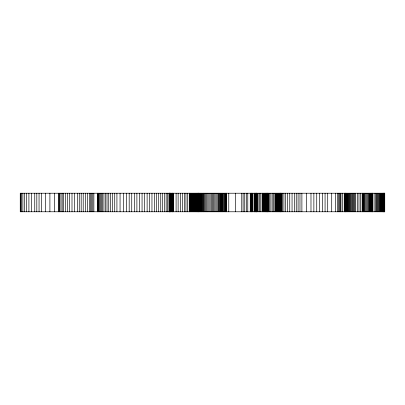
<?xml version="1.0" encoding="UTF-8"?>
<svg xmlns="http://www.w3.org/2000/svg" width="405" height="405" viewBox="0 0 405 405"><rect width="100%" height="100%" fill="white"/><g stroke="black" fill="none" stroke-linecap="round" stroke-linejoin="round"><path stroke-width="0.61" d="M384.664 193.225L384.649 211.774M384.578 193.225L384.553 211.774M384.391 193.225L384.456 211.774M384.304 193.225L384.304 211.774M384.213 193.225L384.213 211.774M384.107 193.225L384.107 211.774M383.991 193.225L383.991 211.774M383.859 193.225L383.859 211.774M383.722 193.225L383.722 211.774M383.57 193.225L383.57 211.774M383.413 193.225L383.413 211.774M383.246 193.225L383.246 211.774M383.069 193.225L383.069 211.774M382.892 193.225L382.892 211.774M382.705 193.225L382.705 211.774M382.274 193.225L382.274 211.774M381.839 193.225L381.839 211.774M381.388 193.225L381.388 211.774M380.938 193.225L380.938 211.774M380.482 193.225L380.482 211.774M380.027 193.225L380.027 211.774M379.571 193.225L379.571 211.774M378.736 193.225L378.736 211.774M377.911 193.225L377.911 211.774M377.095 193.225L377.095 211.774M376.306 193.225L376.306 211.774M375.541 193.225L375.541 211.774M374.099 193.225L374.099 211.774M372.721 193.225L372.721 211.774M372.57 193.225L372.57 211.774M372.478 193.225L372.453 211.774M372.327 193.225L372.327 211.774M372.119 193.225L372.119 211.774M371.846 193.225L371.846 211.774M371.517 193.225L371.517 211.774M371.132 193.225L371.132 211.774M370.691 193.225L370.691 211.774M370.2 193.225L370.2 211.774M369.664 193.225L369.664 211.774M369.071 193.225L369.071 211.774M368.272 193.225L368.272 211.774M367.411 193.225L367.411 211.774M366.505 193.225L366.505 211.774M365.553 193.225L365.553 211.774M364.561 193.225L364.561 211.774M363.984 193.225L363.984 211.774M363.391 193.225L363.391 211.774M362.779 193.225L362.779 211.774M362.156 193.225L362.156 211.774M360.577 193.225L360.577 211.774M358.982 193.225L358.982 211.774M357.347 193.225L357.347 211.774M355.727 193.225L355.727 211.774M354.815 193.225L354.815 211.774M353.919 193.225L353.919 211.774M353.054 193.225L353.054 211.774M352.218 193.225L352.218 211.774M351.413 193.225L351.413 211.774M350.639 193.225L350.639 211.774M349.905 193.225L349.905 211.774M349.206 193.225L349.206 211.774M348.548 193.225L348.548 211.774M347.935 193.225L347.935 211.774M347.374 193.225L347.374 211.774M346.862 193.225L346.862 211.774M346.402 193.225L346.402 211.774M345.997 193.225L345.997 211.774M345.642 193.225L345.642 211.774M345.541 193.225L345.541 211.774M345.43 193.225L345.44 211.774M345.308 193.225L345.308 211.774M345.065 193.225L345.065 211.774M344.706 193.225L344.706 211.774M344.24 193.225L344.24 211.774M342.62 193.225L342.62 211.774M340.954 193.225L340.954 211.774M340.225 193.225L340.225 211.774M339.42 193.225L339.42 211.774M338.595 193.225L338.595 211.774M337.704 193.225L337.704 211.774M335.497 193.225L335.497 211.774M331.715 193.225L331.715 211.774M327.711 193.225L327.711 211.774M325.068 193.225L325.068 211.774M322.35 193.225L322.35 211.774M319.565 193.225L319.565 211.774M316.735 193.225L316.735 211.774M313.87 193.225L313.87 211.774M310.984 193.225L310.984 211.774M306.423 193.225L306.423 211.774M301.892 193.225L301.892 211.774M299.973 193.225L299.973 211.774M298.09 193.225L298.09 211.774M296.252 193.225L296.252 211.774M294.47 193.225L294.47 211.774M292.056 193.225L292.056 211.774M289.757 193.225L289.757 211.774M287.596 193.225L287.596 211.774M285.677 193.225L285.677 211.774M283.925 193.225L283.925 211.774M282.351 193.225L282.351 211.774M281.738 193.225L281.738 211.774M281.192 193.225L281.192 211.774M281.07 193.225L281.055 211.774L280.989 193.225M280.913 193.225L280.913 211.774M280.817 193.225L280.817 211.774M280.7 193.225L280.7 211.774M280.559 193.225L280.559 211.774M280.402 193.225L280.402 211.774M280.219 193.225L280.219 211.774M280.022 193.225L280.022 211.774M279.799 193.225L279.799 211.774M279.566 193.225L279.566 211.774M279.248 193.225L279.248 211.774M278.913 193.225L278.913 211.774M278.559 193.225L278.559 211.774M278.184 193.225L278.184 211.774M277.8 193.225L277.8 211.774M277.405 193.225L277.405 211.774M276.995 193.225L276.995 211.774M276.58 193.225L276.58 211.774M276.154 193.225L276.154 211.774M275.724 193.225L275.724 211.774M275.294 193.225L275.294 211.774M274.863 193.225L274.863 211.774M273.522 193.225L273.522 211.774M272.19 193.225L272.19 211.774M270.879 193.225L270.879 211.774M269.598 193.225L269.598 211.774M268.353 193.225L268.353 211.774M268.115 211.774L268.135 193.225L268.039 211.774M268.014 193.225L267.953 211.774M267.847 193.225L267.847 211.774M267.715 193.225L267.715 211.774M267.558 193.225L267.558 211.774M267.386 193.225L267.386 211.774M267.234 193.225L267.234 211.774M267.072 193.225L267.072 211.774M266.895 193.225L266.895 211.774M266.708 193.225L266.708 211.774M266.51 193.225L266.51 211.774M266.298 193.225L266.298 211.774M266.08 193.225L266.08 211.774M265.852 193.225L265.852 211.774M265.614 193.225L265.614 211.774M265.371 193.225L265.371 211.774M264.926 193.225L264.926 211.774M264.475 193.225L264.475 211.774M264.019 193.225L264.019 211.774M263.559 193.225L263.559 211.774M263.093 193.225L263.093 211.774M262.632 193.225L262.632 211.774M262.167 193.225L262.167 211.774M260.785 193.225L260.785 211.774M259.423 193.225L259.423 211.774M258.091 193.225L258.091 211.774M257.008 193.225L257.023 211.774M256.937 193.225L256.937 211.774M256.831 193.225L256.831 211.774M256.745 193.225L256.745 211.774M256.638 193.225L256.638 211.774M256.512 193.225L256.512 211.774M256.365 193.225L256.365 211.774M256.198 193.225L256.198 211.774M256.016 193.225L256.016 211.774M255.813 193.225L255.813 211.774M255.601 193.225L255.601 211.774M255.368 193.225L255.368 211.774M255.125 193.225L255.125 211.774M254.866 193.225L254.866 211.774M254.598 193.225L254.598 211.774M254.315 193.225L254.315 211.774M254.026 193.225L254.026 211.774M252.361 193.225L252.361 211.774M252.163 193.225L252.163 211.774M251.966 193.225L251.966 211.774M251.768 193.225L251.768 211.774M251.566 193.225L251.566 211.774M251.363 193.225L251.363 211.774M250.989 193.225L250.989 211.774M250.619 193.225L250.619 211.774M250.255 193.225L250.255 211.774M247.784 193.225L247.784 211.774M246.402 193.225L246.402 211.774M244.752 193.225L244.752 211.774M243.111 193.225L243.111 211.774M241.75 193.225L241.75 211.774M235.416 193.225L235.416 211.774M228.774 193.225L228.774 211.774M226.299 193.225L226.299 211.774M226.248 193.225L226.248 211.774M226.101 193.225L226.101 211.774M225.863 193.225L225.863 211.774M225.499 193.225L225.499 211.774M225.038 193.225L225.038 211.774M224.451 193.225L224.451 211.774M223.732 193.225L223.732 211.774M222.902 193.225L222.902 211.774M222.431 193.225L222.431 211.774M221.915 193.225L221.915 211.774M221.363 193.225L221.363 211.774M220.771 193.225L220.771 211.774M220.148 193.225L220.148 211.774M219.49 193.225L219.49 211.774M218.801 193.225L218.801 211.774M218.093 193.225L218.093 211.774M217.014 193.225L217.014 211.774M215.905 193.225L215.905 211.774M214.777 193.225L214.777 211.774M213.627 193.225L213.627 211.774M212.463 193.225L212.463 211.774M211.294 193.225L211.294 211.774M210.139 193.225L210.139 211.774M208.99 193.225L208.99 211.774M207.846 193.225L207.846 211.774M206.717 193.225L206.717 211.774M205.603 193.225L205.603 211.774M204.51 193.225L204.51 211.774M203.806 193.225L203.806 211.774M203.123 193.225L203.123 211.774M202.47 193.225L202.47 211.774M201.847 193.225L201.847 211.774M201.255 193.225L201.255 211.774M200.708 193.225L200.708 211.774M200.197 193.225L200.197 211.774M199.726 193.225L199.726 211.774M199.397 193.225L199.397 211.774M199.098 193.225L199.098 211.774M198.84 193.225L198.84 211.774M198.622 193.225L198.622 211.774M198.43 193.225L198.45 211.774M198.415 193.225L198.349 211.774L198.318 193.225M198.248 193.225L198.212 211.774M198.06 193.225L198.06 211.774M197.868 193.225L197.868 211.774M197.63 193.225L197.63 211.774M197.346 193.225L197.346 211.774M197.027 193.225L197.027 211.774M196.668 193.225L196.668 211.774M196.349 193.225L196.349 211.774M196.01 193.225L196.01 211.774M195.64 193.225L195.64 211.774M195.25 193.225L195.25 211.774M194.835 193.225L194.835 211.774M194.4 193.225L194.4 211.774M193.949 193.225L193.949 211.774M193.489 193.225L193.489 211.774M193.018 193.225L193.018 211.774M192.532 193.225L192.532 211.774M192.041 193.225L192.041 211.774M191.535 193.225L191.535 211.774M191.028 193.225L191.028 211.774M190.517 193.225L190.517 211.774M190.087 193.225L190.087 211.774M189.661 193.225L189.661 211.774M189.241 193.225L189.241 211.774M187.652 193.225L187.652 211.774M185.951 193.225L185.951 211.774M184.326 193.225L184.326 211.774M182.614 193.225L182.614 211.774M180.412 193.225L180.412 211.774M178.129 193.225L178.129 211.774M176.099 193.225L176.099 211.774M173.553 193.225L173.553 211.774M173.153 193.225L173.153 211.774M172.788 193.225L172.788 211.774M172.459 193.225L172.459 211.774M172.378 193.225L172.378 211.774M172.312 193.225L172.307 211.774M172.257 193.225L172.211 211.774M172.15 193.225L172.125 211.774M171.285 193.225L171.285 211.774M171.092 193.225L171.092 211.774M170.905 193.225L170.905 211.774M170.723 193.225L170.723 211.774M170.551 193.225L170.551 211.774M170.378 193.225L170.378 211.774M170.216 193.225L170.216 211.774M170.06 193.225L170.06 211.774M169.913 193.225L169.913 211.774M169.776 193.225L169.776 211.774M169.68 193.225L169.68 211.774M169.589 193.225L169.589 211.774M169.508 193.225L169.508 211.774M169.447 193.225L169.432 211.774M169.31 193.225L169.325 211.774M169.265 193.225L169.28 211.774M169.179 193.225L169.199 211.774M169.067 193.225L169.067 211.774M167.685 193.225L167.685 211.774M166.151 193.225L166.151 211.774M164.476 193.225L164.476 211.774M162.668 193.225L162.668 211.774M160.744 193.225L160.744 211.774M158.704 193.225L158.704 211.774M156.553 193.225L156.553 211.774M154.305 193.225L154.305 211.774M151.966 193.225L151.966 211.774M149.577 193.225L149.577 211.774M147.121 193.225L147.121 211.774M144.61 193.225L144.61 211.774M142.059 193.225L142.059 211.774M139.477 193.225L139.477 211.774M136.895 193.225L136.895 211.774M134.313 193.225L134.313 211.774M131.741 193.225L131.741 211.774M129.19 193.225L129.19 211.774M126.674 193.225L126.674 211.774M123.317 193.225L123.317 211.774M120.057 193.225L120.057 211.774M116.918 193.225L116.918 211.774M114.726 193.225L114.726 211.774M112.63 193.225L112.63 211.774M110.631 193.225L110.631 211.774M108.748 193.225L108.748 211.774M107.011 193.225L107.011 211.774M105.406 193.225L105.406 211.774M103.933 193.225L103.933 211.774M102.602 193.225L102.602 211.774M101.412 193.225L101.412 211.774M100.374 193.225L100.374 211.774M99.493 193.225L99.493 211.774M98.769 193.225L98.769 211.774M98.258 193.225L98.258 211.774M97.924 193.225L97.924 211.774M97.747 193.225L97.747 211.774M97.585 193.225L97.585 211.774M93.869 193.225L93.869 211.774M92.816 193.225L92.816 211.774M91.768 193.225L91.768 211.774M90.735 193.225L90.735 211.774M89.718 193.225L89.718 211.774M87.48 193.225L87.48 211.774M85.308 193.225L85.308 211.774M83.207 193.225L83.207 211.774M81.187 193.225L81.187 211.774M79.269 193.225L79.269 211.774M77.451 193.225L77.451 211.774M74.616 193.225L74.616 211.774M71.999 193.225L71.999 211.774M69.625 193.225L69.625 211.774M67.498 193.225L67.498 211.774M65.453 193.225L65.453 211.774M63.681 193.225L63.681 211.774M62.183 193.225L62.183 211.774M60.978 193.225L60.978 211.774M59.743 193.225L59.743 211.774M58.998 193.225L58.998 211.774M58.745 193.225L58.745 211.774M54.67 193.225L54.67 211.774M49.901 193.225L49.901 211.774M45.542 193.225L45.542 211.774M41.462 193.225L41.462 211.774M39.052 193.225L39.052 211.774M36.814 193.225L36.814 211.774M34.749 193.225L34.749 211.774M31.656 193.225L31.656 211.774M28.907 193.225L28.907 211.774M26.527 193.225L26.527 211.774M24.523 193.225L24.523 211.774M22.883 193.225L22.883 211.774M21.627 193.225L21.627 211.774M20.771 193.225L20.771 211.774M20.316 193.225L20.316 211.774M384.75 193.225L20.25 193.225L20.25 211.774L384.75 211.774L384.745 193.225"/></g></svg>
